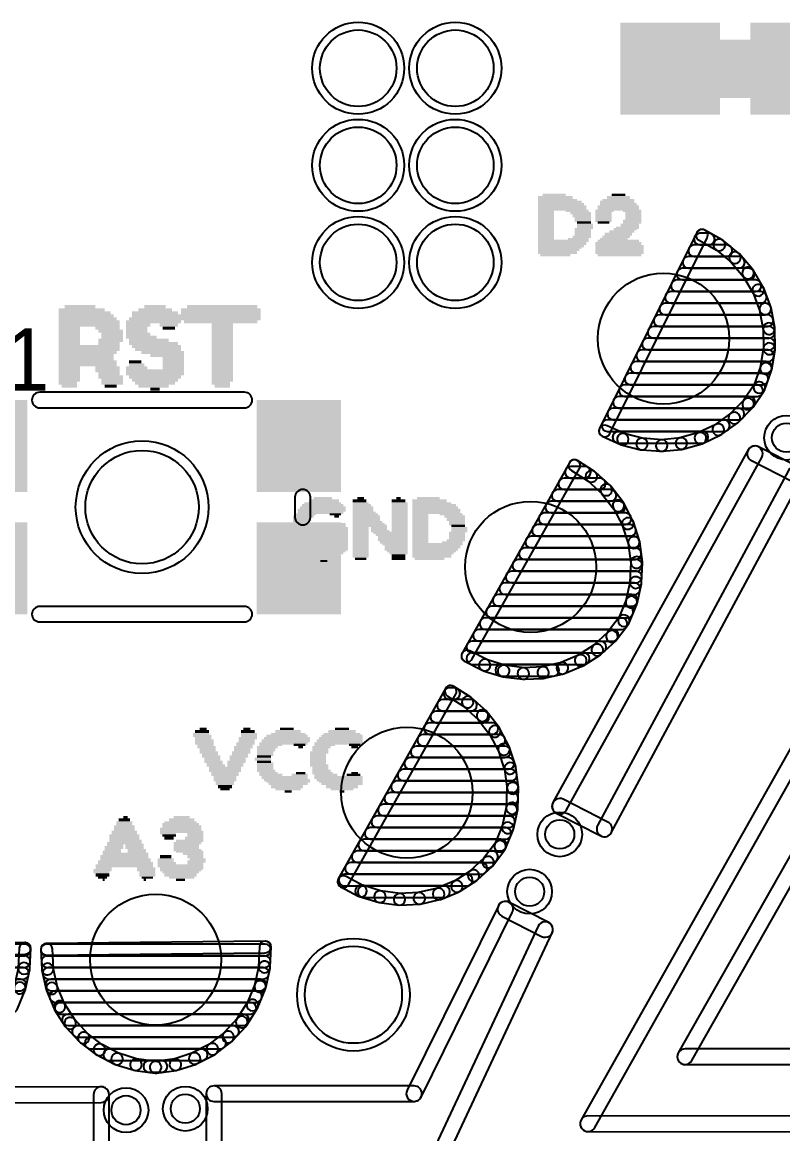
# Model space of a CAD drawing. Extents: x 0.02 to 3.96, y 0.03 to 4.16.
# Drawn here: x 2.188 to 2.579, y 2.563 to 3.136 of the extents above; entities that cross this region are included whole.
import ezdxf

# ---------------------------------------------------------------- set-up
doc = ezdxf.new("R2010")
doc.units = 0
for name, color, linetype in [('17', 82, 'CONTINUOUS'), ('20', 253, 'CONTINUOUS'), ('21', 253, 'CONTINUOUS'), ('25', 253, 'CONTINUOUS'), ('29', 253, 'CONTINUOUS')]:
    doc.layers.add(name, color=color, linetype=linetype)

# ---------------------------------------------------------------- blocks, each defined once
blk = doc.blocks.new('ROUNDP')
blk.add_circle((0, 0), 0.5)
blk = doc.blocks.new('RECT')
blk.add_solid([(-0.5, -0.5), (0.5, -0.5), (-0.5, 0.5), (0.5, 0.5)])

msp = doc.modelspace()

# ---------------------------------------------------------------- linework, layer by layer
at = {"layer": '20'}
for points in [[(2.467999, 2.730062), (2.568499, 2.911562, 1), (2.561501, 2.915438), (2.461001, 2.733938, 1)], [(2.563194, 2.909931), (2.583944, 2.899431, 1), (2.587556, 2.906569), (2.566806, 2.917069, 1)], [(2.582227, 2.904894), (2.483977, 2.722144, 1), (2.491023, 2.718356), (2.589273, 2.901106, 1)], [(2.482485, 2.566537), (2.591485, 2.760037, 1), (2.584515, 2.763963), (2.475515, 2.570463, 1)], [(2.607521, 2.749474), (2.525521, 2.604974, 1), (2.532479, 2.601026), (2.614479, 2.745526, 1)], [(2.48932, 2.723812), (2.46632, 2.735562, 1), (2.46268, 2.728438), (2.48568, 2.716688, 1)], [(2.432915, 2.680774), (2.385915, 2.585774, 1), (2.393085, 2.582226), (2.440085, 2.677226, 1)], [(2.458824, 2.67206), (2.438324, 2.68256, 1), (2.434676, 2.67544), (2.455176, 2.66494, 1)], [(2.409123, 2.556804), (2.460623, 2.666804, 1), (2.453377, 2.670196), (2.401877, 2.560196, 1)], [(2.529, 2.599), (3.2925, 2.599, 1), (3.2925, 2.607), (2.529, 2.607, 1)], [(2.162265, 2.57925), (2.228515, 2.5795, 1), (2.228485, 2.5875), (2.162235, 2.58725, 1)], [(2.2245, 2.5835), (2.2245, 2.5585, 1), (2.2325, 2.5585), (2.2325, 2.5835, 1)], [(2.2825, 2.584), (2.2825, 2.5585, 1), (2.2905, 2.5585), (2.2905, 2.584, 1)], [(2.3895, 2.588), (2.2865, 2.588, 1), (2.2865, 2.58), (2.3895, 2.58, 1)], [(3.313505, 2.5715), (2.479005, 2.5725, 1), (2.478995, 2.5645), (3.313495, 2.5635, 1)]]:
    msp.add_lwpolyline(points, format="xyb", close=True, dxfattribs=at)
for centre, radius in [((2.58125, 2.92175), 0.0075), ((2.4645, 2.7175), 0.0075), ((2.449, 2.688), 0.0075), ((2.35829, 2.634906), 0.025), ((2.24125, 2.5755), 0.0075), ((2.27175, 2.57625), 0.0075)]:
    msp.add_circle(centre, radius, dxfattribs=at)
at = {"layer": '21'}
for points in [[(2.196823, 2.937118), (2.302177, 2.937118, 1), (2.302177, 2.945118), (2.196823, 2.945118, 1)], [(2.336177, 2.880882), (2.336177, 2.891118, 1), (2.328177, 2.891118), (2.328177, 2.880882, 1)], [(2.302177, 2.834882), (2.196823, 2.834882, 1), (2.196823, 2.826882), (2.302177, 2.826882, 1)]]:
    msp.add_lwpolyline(points, format="xyb", close=True, dxfattribs=at)
for radius in [0.034193, 0.029193]:
    msp.add_circle((2.2495, 2.886), radius, dxfattribs=at)
at = {"layer": '29'}
for points in [[(2.534983, 3.027356), (2.484956, 2.926528, 1), (2.490331, 2.923861), (2.540358, 3.024689, 1)], [(2.548146, 3.023576), (2.539141, 3.028637, 1), (2.536201, 3.023407), (2.545206, 3.018345, 1)], [(2.536667, 3.021), (2.541269, 3.021, 1), (2.541269, 3.027), (2.536667, 3.027, 1)], [(2.556567, 3.016732), (2.548578, 3.023281, 1), (2.544774, 3.01864), (2.552764, 3.012092, 1)], [(2.53369, 3.015), (2.550288, 3.015, 1), (2.550288, 3.021), (2.53369, 3.021, 1)], [(2.563672, 3.00853), (2.556941, 3.016366, 1), (2.55239, 3.012457), (2.559121, 3.00462, 1)], [(2.530713, 3.009), (2.556737, 3.009, 1), (2.556737, 3.015), (2.530713, 3.015, 1)], [(2.527736, 3.003), (2.561737, 3.003, 1), (2.561737, 3.009), (2.527736, 3.009, 1)], [(2.569245, 2.999219), (2.563977, 3.008105, 1), (2.558816, 3.005045), (2.564084, 2.996159, 1)], [(2.524759, 2.997), (2.565294, 2.997, 1), (2.565294, 3.003), (2.524759, 3.003, 1)], [(2.573116, 2.989081), (2.569471, 2.998747, 1), (2.563857, 2.996631), (2.567502, 2.986964, 1)], [(2.521782, 2.991), (2.568055, 2.991, 1), (2.568055, 2.997), (2.521782, 2.997, 1)], [(2.518805, 2.985), (2.570313, 2.985, 1), (2.570313, 2.991), (2.518805, 2.991, 1)], [(2.575168, 2.978426), (2.573257, 2.988578, 1), (2.567361, 2.987468), (2.569272, 2.977316, 1)], [(2.515828, 2.979), (2.571443, 2.979, 1), (2.571443, 2.985), (2.515828, 2.985, 1)], [(2.512852, 2.973), (2.572242, 2.973, 1), (2.572242, 2.979), (2.512852, 2.979, 1)], [(2.575339, 2.967576), (2.57522, 2.977905, 1), (2.56922, 2.977836), (2.569339, 2.967507, 1)], [(2.509874, 2.967), (2.572311, 2.967, 1), (2.572311, 2.973), (2.509874, 2.973, 1)], [(2.573622, 2.956861), (2.575299, 2.967054, 1), (2.569379, 2.968028), (2.567702, 2.957835, 1)], [(2.506897, 2.961), (2.571756, 2.961, 1), (2.571756, 2.967), (2.506897, 2.967, 1)], [(2.50392, 2.955), (2.570769, 2.955, 1), (2.570769, 2.961), (2.50392, 2.961, 1)], [(2.570072, 2.946607), (2.573493, 2.956354, 1), (2.567831, 2.958341), (2.56441, 2.948594, 1)], [(2.500943, 2.949), (2.568785, 2.949, 1), (2.568785, 2.955), (2.500943, 2.955, 1)], [(2.497966, 2.943), (2.56615, 2.943, 1), (2.56615, 2.949), (2.497966, 2.949, 1)], [(2.563979, 2.937489), (2.56972, 2.945911, 1), (2.564762, 2.94929), (2.559022, 2.940868, 1)], [(2.494989, 2.937), (2.56206, 2.937, 1), (2.56206, 2.943), (2.494989, 2.943, 1)], [(2.556533, 2.929787), (2.563648, 2.937084, 1), (2.559353, 2.941273), (2.552237, 2.933976, 1)], [(2.492012, 2.931), (2.556451, 2.931, 1), (2.556451, 2.937), (2.492012, 2.937, 1)], [(2.489035, 2.925), (2.548988, 2.925, 1), (2.548988, 2.931), (2.489035, 2.931, 1)], [(2.547862, 2.923495), (2.556136, 2.929446, 1), (2.552633, 2.934317), (2.544359, 2.928366, 1)], [(2.48641, 2.92246), (2.495701, 2.918269, 1), (2.498168, 2.923738), (2.488877, 2.927929, 1)], [(2.494726, 2.919), (2.537951, 2.919, 1), (2.537951, 2.925), (2.494726, 2.925, 1)], [(2.53823, 2.918805), (2.547412, 2.923228, 1), (2.544808, 2.928633), (2.535626, 2.92421, 1)], [(2.496194, 2.918096), (2.506072, 2.915583, 1), (2.507551, 2.921397), (2.497674, 2.923911, 1)], [(2.506588, 2.915498), (2.516752, 2.914738, 1), (2.517199, 2.920721), (2.507035, 2.921482, 1)], [(2.517274, 2.914745), (2.527416, 2.915761, 1), (2.526818, 2.921731), (2.516676, 2.920715, 1)], [(2.52793, 2.915858), (2.537741, 2.918619, 1), (2.536115, 2.924395), (2.526304, 2.921633, 1)], [(2.469461, 2.908869), (2.414225, 2.810798, 1), (2.419453, 2.807854), (2.474689, 2.905925, 1)], [(2.482408, 2.904405), (2.47368, 2.909932, 1), (2.47047, 2.904862), (2.479198, 2.899336, 1)], [(2.470162, 2.901), (2.47744, 2.901, 1), (2.47744, 2.907), (2.470162, 2.907, 1)], [(2.490459, 2.89713), (2.482824, 2.904088, 1), (2.478782, 2.899653), (2.486418, 2.892695, 1)], [(2.466783, 2.895), (2.485051, 2.895, 1), (2.485051, 2.901), (2.466783, 2.901, 1)], [(2.497125, 2.888568), (2.490814, 2.896746, 1), (2.486064, 2.89308), (2.492375, 2.884902, 1)], [(2.463403, 2.889), (2.490687, 2.889, 1), (2.490687, 2.895), (2.463403, 2.895, 1)], [(2.460024, 2.883), (2.495136, 2.883, 1), (2.495136, 2.889), (2.460024, 2.889, 1)], [(2.502203, 2.878978), (2.497408, 2.888127, 1), (2.492093, 2.885342), (2.496889, 2.876192, 1)], [(2.456645, 2.877), (2.49828, 2.877, 1), (2.49828, 2.883), (2.456645, 2.883, 1)], [(2.505538, 2.868651), (2.502405, 2.878495, 1), (2.496687, 2.876675), (2.499821, 2.866831, 1)], [(2.453265, 2.871), (2.500687, 2.871, 1), (2.500687, 2.877), (2.453265, 2.877, 1)], [(2.449886, 2.865), (2.502597, 2.865, 1), (2.502597, 2.871), (2.449886, 2.871, 1)], [(2.50703, 2.857903), (2.505653, 2.868141, 1), (2.499707, 2.867342), (2.501083, 2.857103, 1)], [(2.446507, 2.859), (2.503452, 2.859, 1), (2.503452, 2.865), (2.446507, 2.865, 1)], [(2.443127, 2.853), (2.503995, 2.853, 1), (2.503995, 2.859), (2.443127, 2.859, 1)], [(2.506632, 2.847059), (2.507054, 2.857381, 1), (2.501059, 2.857626), (2.500637, 2.847304, 1)], [(2.439748, 2.847), (2.50375, 2.847, 1), (2.50375, 2.853), (2.439748, 2.853, 1)], [(2.436369, 2.841), (2.502939, 2.841, 1), (2.502939, 2.847), (2.436369, 2.847, 1)], [(2.504358, 2.836449), (2.506566, 2.84654, 1), (2.500704, 2.847823), (2.498496, 2.837731, 1)], [(2.432989, 2.835), (2.501626, 2.835, 1), (2.501626, 2.841), (2.432989, 2.841, 1)], [(2.500275, 2.826394), (2.504202, 2.835949, 1), (2.498652, 2.83823), (2.494726, 2.828675, 1)], [(2.42961, 2.829), (2.499335, 2.829, 1), (2.499335, 2.835), (2.42961, 2.835, 1)], [(2.426231, 2.823), (2.496332, 2.823, 1), (2.496332, 2.829), (2.426231, 2.829, 1)], [(2.493714, 2.817608), (2.499887, 2.825718, 1), (2.495113, 2.829352), (2.48894, 2.821242, 1)], [(2.422851, 2.817), (2.491765, 2.817, 1), (2.491765, 2.823), (2.422851, 2.823, 1)], [(2.485874, 2.810306), (2.493362, 2.817221, 1), (2.489292, 2.821629), (2.481804, 2.814714, 1)], [(2.419472, 2.811), (2.485452, 2.811, 1), (2.485452, 2.817), (2.419472, 2.817, 1)], [(2.415464, 2.806659), (2.424523, 2.801988, 1), (2.427273, 2.807321), (2.418214, 2.811992, 1)], [(2.41941, 2.805), (2.47682, 2.805, 1), (2.47682, 2.811), (2.41941, 2.811, 1)], [(2.476886, 2.804477), (2.485461, 2.809986, 1), (2.482218, 2.815034), (2.473643, 2.809525, 1)], [(2.425007, 2.80179), (2.434739, 2.798763, 1), (2.436521, 2.804492), (2.426789, 2.807519, 1)], [(2.434432, 2.799), (2.461149, 2.799, 1), (2.461149, 2.805), (2.434432, 2.805, 1)], [(2.43525, 2.798651), (2.44536, 2.79736, 1), (2.44612, 2.803312), (2.43601, 2.804603, 1)], [(2.456582, 2.797893), (2.466524, 2.800138, 1), (2.465202, 2.80599), (2.45526, 2.803746, 1)], [(2.467022, 2.800297), (2.476423, 2.804234, 1), (2.474106, 2.809768), (2.464704, 2.805831, 1)], [(2.445883, 2.797339), (2.456063, 2.797823, 1), (2.455779, 2.803816), (2.445598, 2.803332, 1)], [(2.405741, 2.792619), (2.350506, 2.694548, 1), (2.355734, 2.691604), (2.410969, 2.789675, 1)], [(2.418688, 2.788155), (2.40996, 2.793682, 1), (2.40675, 2.788612), (2.415478, 2.783086, 1)], [(2.407709, 2.787), (2.410167, 2.787, 1), (2.410167, 2.793), (2.407709, 2.793, 1)], [(2.42674, 2.78088), (2.419104, 2.787838, 1), (2.415063, 2.783403), (2.422698, 2.776445, 1)], [(2.40433, 2.781), (2.418862, 2.781, 1), (2.418862, 2.787), (2.40433, 2.787, 1)], [(2.433406, 2.772318), (2.427094, 2.780496, 1), (2.422344, 2.77683), (2.428656, 2.768652, 1)], [(2.400951, 2.775), (2.425231, 2.775, 1), (2.425231, 2.781), (2.400951, 2.781, 1)], [(2.397571, 2.769), (2.429861, 2.769, 1), (2.429861, 2.775), (2.397571, 2.775, 1)], [(2.438483, 2.762728), (2.433688, 2.771877, 1), (2.428373, 2.769092), (2.433169, 2.759942, 1)], [(2.394192, 2.763), (2.433381, 2.763, 1), (2.433381, 2.769), (2.394192, 2.769, 1)], [(2.390813, 2.757), (2.436251, 2.757, 1), (2.436251, 2.763), (2.390813, 2.763, 1)], [(2.441819, 2.752401), (2.438685, 2.762245, 1), (2.432968, 2.760425), (2.436101, 2.750581, 1)], [(2.387433, 2.751), (2.438161, 2.751, 1), (2.438161, 2.757), (2.387433, 2.757, 1)], [(2.44331, 2.741653), (2.441933, 2.751891, 1), (2.435987, 2.751092), (2.437364, 2.740853, 1)], [(2.384054, 2.745), (2.43943, 2.745, 1), (2.43943, 2.751), (2.384054, 2.751, 1)], [(2.380675, 2.739), (2.440236, 2.739, 1), (2.440236, 2.745), (2.380675, 2.745, 1)], [(2.442913, 2.730809), (2.443334, 2.741131, 1), (2.437339, 2.741376), (2.436918, 2.731054, 1)], [(2.377296, 2.733), (2.440122, 2.733, 1), (2.440122, 2.739), (2.377296, 2.739, 1)], [(2.373916, 2.727), (2.439711, 2.727, 1), (2.439711, 2.733), (2.373916, 2.733, 1)], [(2.440638, 2.720199), (2.442846, 2.73029, 1), (2.436984, 2.731573), (2.434777, 2.721481, 1)], [(2.370537, 2.721), (2.438399, 2.721, 1), (2.438399, 2.727), (2.370537, 2.727, 1)], [(2.367157, 2.715), (2.43654, 2.715, 1), (2.43654, 2.721), (2.367157, 2.721, 1)], [(2.436555, 2.710144), (2.440482, 2.719699, 1), (2.434932, 2.72198), (2.431006, 2.712425, 1)], [(2.363778, 2.709), (2.434074, 2.709, 1), (2.434074, 2.715), (2.363778, 2.715, 1)], [(2.429994, 2.701358), (2.436168, 2.709468, 1), (2.431394, 2.713102), (2.42522, 2.704992, 1)], [(2.360399, 2.703), (2.429758, 2.703, 1), (2.429758, 2.709), (2.360399, 2.709, 1)], [(2.35702, 2.697), (2.424169, 2.697, 1), (2.424169, 2.703), (2.35702, 2.703, 1)], [(2.422155, 2.694056), (2.429643, 2.700971, 1), (2.425572, 2.705379), (2.418084, 2.698464, 1)], [(2.351745, 2.690409), (2.360803, 2.685738, 1), (2.363553, 2.691071), (2.354495, 2.695742, 1)], [(2.35364, 2.691), (2.416602, 2.691, 1), (2.416602, 2.697), (2.35364, 2.697, 1)], [(2.413166, 2.688227), (2.421741, 2.693736, 1), (2.418498, 2.698784), (2.409923, 2.693275, 1)], [(2.361287, 2.68554), (2.371019, 2.682513, 1), (2.372802, 2.688242), (2.363069, 2.691269, 1)], [(2.363479, 2.685), (2.404975, 2.685, 1), (2.404975, 2.691), (2.363479, 2.691, 1)], [(2.403302, 2.684047), (2.412703, 2.687984, 1), (2.410386, 2.693518), (2.400985, 2.689581, 1)], [(2.37153, 2.682401), (2.38164, 2.68111, 1), (2.382401, 2.687062), (2.372291, 2.688353, 1)], [(2.382163, 2.681089), (2.392344, 2.681573, 1), (2.392059, 2.687566), (2.381878, 2.687082, 1)], [(2.392862, 2.681643), (2.402804, 2.683888, 1), (2.401483, 2.68974), (2.391541, 2.687496, 1)], [(2.189168, 2.6618), (2.076618, 2.6606, 1), (2.076682, 2.6546), (2.189232, 2.6558, 1)], [(2.191776, 2.648356), (2.192197, 2.658678, 1), (2.186202, 2.658923), (2.185781, 2.648601, 1)], [(2.312858, 2.662534), (2.200308, 2.661333, 1), (2.200372, 2.655334), (2.312922, 2.656534, 1)], [(2.315466, 2.649089), (2.315887, 2.659411, 1), (2.309892, 2.659656), (2.309471, 2.649334, 1)], [(2.114163, 2.655), (2.189167, 2.655, 1), (2.189167, 2.661), (2.114163, 2.661, 1)], [(2.197343, 2.658191), (2.197827, 2.648011, 1), (2.20382, 2.648295), (2.203337, 2.658476, 1)], [(2.200356, 2.655), (2.312827, 2.655, 1), (2.312827, 2.661), (2.200356, 2.661, 1)], [(2.076916, 2.649), (2.188922, 2.649, 1), (2.188922, 2.655), (2.076916, 2.655, 1)], [(2.189501, 2.637746), (2.191709, 2.647837, 1), (2.185847, 2.64912), (2.18364, 2.639028, 1)], [(2.200641, 2.649), (2.312582, 2.649, 1), (2.312582, 2.655), (2.200641, 2.655, 1)], [(2.197897, 2.647492), (2.200142, 2.63755, 1), (2.205995, 2.638871), (2.20375, 2.648814, 1)], [(2.313191, 2.638479), (2.315399, 2.648571, 1), (2.309537, 2.649853), (2.30733, 2.639761, 1)], [(2.077454, 2.643), (2.188236, 2.643, 1), (2.188236, 2.649), (2.077454, 2.649, 1)], [(2.20131, 2.643), (2.311765, 2.643, 1), (2.311765, 2.649), (2.20131, 2.649, 1)], [(2.078809, 2.637), (2.186923, 2.637, 1), (2.186923, 2.643), (2.078809, 2.643, 1)], [(2.185419, 2.627691), (2.189345, 2.637246, 1), (2.183795, 2.639527), (2.179869, 2.629972, 1)], [(2.202664, 2.637), (2.310453, 2.637, 1), (2.310453, 2.643), (2.202664, 2.643, 1)], [(2.200301, 2.637052), (2.204238, 2.627651, 1), (2.209772, 2.629968), (2.205835, 2.63937, 1)], [(2.309108, 2.628425), (2.313035, 2.63798, 1), (2.307485, 2.640261), (2.303559, 2.630706, 1)], [(2.204831, 2.631), (2.308156, 2.631, 1), (2.308156, 2.637), (2.204831, 2.637, 1)], [(2.204481, 2.627188), (2.20999, 2.618613, 1), (2.215038, 2.621857), (2.209529, 2.630431, 1)], [(2.207525, 2.625), (2.305343, 2.625, 1), (2.305343, 2.631), (2.207525, 2.631, 1)], [(2.303342, 2.619233), (2.308868, 2.62796, 1), (2.303799, 2.63117), (2.298273, 2.622442, 1)], [(2.21138, 2.619), (2.301544, 2.619, 1), (2.301544, 2.625), (2.21138, 2.625, 1)], [(2.21031, 2.6182), (2.217225, 2.610712, 1), (2.221633, 2.614782), (2.214718, 2.62227, 1)], [(2.296067, 2.611181), (2.303025, 2.618817, 1), (2.29859, 2.622858), (2.291632, 2.615222, 1)], [(2.216425, 2.613), (2.296399, 2.613, 1), (2.296399, 2.619), (2.216425, 2.619, 1)], [(2.217612, 2.61036), (2.225722, 2.604186, 1), (2.229356, 2.608961), (2.221246, 2.615134, 1)], [(2.287504, 2.604515), (2.295682, 2.610827, 1), (2.292017, 2.615576), (2.283839, 2.609265, 1)], [(2.223038, 2.607), (2.289701, 2.607, 1), (2.289701, 2.613), (2.223038, 2.613, 1)], [(2.226164, 2.603907), (2.235223, 2.599236, 1), (2.237973, 2.604569), (2.228914, 2.60924, 1)], [(2.23253, 2.601), (2.280157, 2.601, 1), (2.280157, 2.607), (2.23253, 2.607, 1)], [(2.235707, 2.599038), (2.245439, 2.59601, 1), (2.247221, 2.60174), (2.237489, 2.604767, 1)], [(2.267588, 2.596102), (2.277432, 2.599236, 1), (2.275612, 2.604953), (2.265768, 2.601819, 1)], [(2.277914, 2.599437), (2.287064, 2.604233, 1), (2.284279, 2.609547), (2.275129, 2.604752, 1)], [(2.24595, 2.595899), (2.25606, 2.594608, 1), (2.25682, 2.600559), (2.24671, 2.601851, 1)], [(2.25318, 2.595), (2.259536, 2.595, 1), (2.259536, 2.601), (2.25318, 2.601, 1)], [(2.25684, 2.59461), (2.267078, 2.595987, 1), (2.266278, 2.601934), (2.25604, 2.600557, 1)]]:
    msp.add_lwpolyline(points, format="xyb", close=True, dxfattribs=at)
for centre, radius in [((2.58125, 2.92175), 0.0115), ((2.4645, 2.7175), 0.0115), ((2.449, 2.688), 0.0115), ((2.35829, 2.634906), 0.029), ((2.27175, 2.57625), 0.0115), ((2.24125, 2.5755), 0.0115)]:
    msp.add_circle(centre, radius, dxfattribs=at)

# ---------------------------------------------------------------- block references
at = {"layer": '17'}
for p, xscale, yscale, rotation in [((2.36075, 3.112), 0.03937, 0.03937, 270), ((2.36075, 3.112), 0.03937, 0.03937, 270), ((2.41075, 3.112), 0.03937, 0.03937, 270), ((2.41075, 3.112), 0.03937, 0.03937, 270), ((2.36075, 3.062), 0.03937, 0.03937, 270), ((2.36075, 3.062), 0.03937, 0.03937, 270), ((2.41075, 3.062), 0.03937, 0.03937, 270), ((2.41075, 3.062), 0.03937, 0.03937, 270), ((2.36075, 3.012), 0.03937, 0.03937, 270), ((2.36075, 3.012), 0.03937, 0.03937, 270), ((2.41075, 3.012), 0.03937, 0.03937, 270), ((2.41075, 3.012), 0.03937, 0.03937, 270), ((2.517879, 2.972751), 0.0675, 0.0675, 243), ((2.517879, 2.972751), 0.0675, 0.0675, 243), ((2.449523, 2.855235), 0.0675, 0.0675, 240), ((2.449523, 2.855235), 0.0675, 0.0675, 240), ((2.385803, 2.738985), 0.0675, 0.0675, 240), ((2.385803, 2.738985), 0.0675, 0.0675, 240), ((2.25644, 2.652984), 0.0675, 0.0675, 180), ((2.25644, 2.652984), 0.0675, 0.0675, 180)]:
    msp.add_blockref('ROUNDP', p, dxfattribs=dict(at, xscale=xscale, yscale=yscale, rotation=rotation))
at = {"layer": '21'}
for p, xscale, yscale in [((2.55475, 3.11175), 0.018, 0.03), ((2.462205, 3.045423), 0.017717, 0.001575), ((2.461614, 3.046801), 0.011811, 0.001181), ((2.494685, 3.045423), 0.011811, 0.001575), ((2.494685, 3.046801), 0.007087, 0.001181), ((2.463386, 3.044045), 0.020079, 0.001181), ((2.465157, 3.042077), 0.023622, 0.001181), ((2.465748, 3.040699), 0.024803, 0.001575), ((2.465748, 3.039321), 0.024803, 0.001181), ((2.464567, 3.043258), 0.022441, 0.001181), ((2.494685, 3.040699), 0.02126, 0.001575), ((2.494685, 3.039321), 0.02126, 0.001181), ((2.494094, 3.043258), 0.017717, 0.001181), ((2.494685, 3.042077), 0.018898, 0.001181), ((2.494685, 3.044045), 0.016535, 0.001181), ((2.45748, 3.038533), 0.008268, 0.001181), ((2.45748, 3.037352), 0.008268, 0.001181), ((2.45748, 3.035974), 0.008268, 0.001575), ((2.45748, 3.034596), 0.008268, 0.001181), ((2.45748, 3.033415), 0.008268, 0.001181), ((2.473425, 3.038533), 0.011811, 0.001181), ((2.475197, 3.037352), 0.01063, 0.001181), ((2.475787, 3.035974), 0.009449, 0.001575), ((2.476378, 3.034596), 0.008268, 0.001181), ((2.476378, 3.033415), 0.008268, 0.001181), ((2.487598, 3.038533), 0.009449, 0.001181), ((2.487008, 3.037352), 0.008268, 0.001181), ((2.487008, 3.035974), 0.008268, 0.001575), ((2.487008, 3.034596), 0.008268, 0.001181), ((2.487008, 3.033415), 0.008268, 0.001181), ((2.501772, 3.038533), 0.009449, 0.001181), ((2.501772, 3.033415), 0.009449, 0.001181), ((2.502362, 3.037352), 0.008268, 0.001181), ((2.502362, 3.035974), 0.008268, 0.001575), ((2.502362, 3.034596), 0.008268, 0.001181), ((2.45748, 3.032628), 0.008268, 0.001181), ((2.45748, 3.03125), 0.008268, 0.001575), ((2.45748, 3.029872), 0.008268, 0.001181), ((2.45748, 3.029085), 0.008268, 0.001181), ((2.45748, 3.027904), 0.008268, 0.001181), ((2.476378, 3.029085), 0.008268, 0.001181), ((2.476378, 3.027904), 0.008268, 0.001181), ((2.476969, 3.032628), 0.007087, 0.001181), ((2.477559, 3.03125), 0.008268, 0.001575), ((2.477559, 3.029872), 0.008268, 0.001181), ((2.487008, 3.032628), 0.005906, 0.001181), ((2.496457, 3.027904), 0.012992, 0.001181), ((2.498228, 3.029085), 0.011811, 0.001181), ((2.499409, 3.029872), 0.011811, 0.001181), ((2.500591, 3.03125), 0.009449, 0.001575), ((2.501772, 3.032628), 0.009449, 0.001181), ((2.45748, 3.026526), 0.008268, 0.001575), ((2.45748, 3.025148), 0.008268, 0.001181), ((2.45748, 3.023967), 0.008268, 0.001181), ((2.465748, 3.021801), 0.024803, 0.001575), ((2.466339, 3.023179), 0.025984, 0.001181), ((2.474016, 3.023967), 0.01063, 0.001181), ((2.475787, 3.025148), 0.009449, 0.001181), ((2.476378, 3.026526), 0.008268, 0.001575), ((2.494685, 3.021801), 0.023622, 0.001575), ((2.494685, 3.023179), 0.02126, 0.001181), ((2.492323, 3.023967), 0.014173, 0.001181), ((2.493504, 3.025148), 0.014173, 0.001181), ((2.494685, 3.026526), 0.014173, 0.001575), ((2.465157, 3.020423), 0.023622, 0.001181), ((2.463976, 3.018455), 0.02126, 0.001181), ((2.463386, 3.017077), 0.020079, 0.001575), ((2.464567, 3.019636), 0.022441, 0.001181), ((2.495276, 3.020423), 0.024803, 0.001181), ((2.495276, 3.019636), 0.024803, 0.001181), ((2.495276, 3.018455), 0.024803, 0.001181), ((2.495276, 3.017077), 0.024803, 0.001575), ((2.462205, 3.015699), 0.015354, 0.001181), ((2.495276, 3.015699), 0.022441, 0.001181), ((2.218356, 2.987648), 0.023622, 0.001575), ((2.217569, 2.989222), 0.015748, 0.001575), ((2.256152, 2.987648), 0.017323, 0.001575), ((2.256152, 2.989222), 0.011024, 0.001575), ((2.29001, 2.987648), 0.040945, 0.001575), ((2.290797, 2.989222), 0.03622, 0.001575), ((2.219931, 2.986073), 0.026772, 0.001575), ((2.222293, 2.981348), 0.031496, 0.001575), ((2.220719, 2.984498), 0.028346, 0.001575), ((2.221506, 2.982923), 0.029921, 0.001575), ((2.255364, 2.981348), 0.028346, 0.001575), ((2.276624, 2.982923), 0.067717, 0.001575), ((2.277411, 2.984498), 0.066142, 0.001575), ((2.256152, 2.986073), 0.023622, 0.001575), ((2.29001, 2.986073), 0.040945, 0.001575), ((2.29001, 2.981348), 0.037795, 0.001575), ((2.222293, 2.979774), 0.031496, 0.001575), ((2.212057, 2.978199), 0.011024, 0.001575), ((2.212057, 2.976624), 0.011024, 0.001575), ((2.231742, 2.978199), 0.012598, 0.001575), ((2.233317, 2.976624), 0.012598, 0.001575), ((2.24749, 2.979774), 0.012598, 0.001575), ((2.246703, 2.978199), 0.011024, 0.001575), ((2.246703, 2.976624), 0.011024, 0.001575), ((2.263238, 2.979774), 0.009449, 0.001575), ((2.263238, 2.978199), 0.006299, 0.001575), ((2.290797, 2.979774), 0.011024, 0.001575), ((2.290797, 2.978199), 0.011024, 0.001575), ((2.290797, 2.976624), 0.011024, 0.001575), ((2.212057, 2.975049), 0.011024, 0.001575), ((2.212057, 2.973474), 0.011024, 0.001575), ((2.212057, 2.9719), 0.011024, 0.001575), ((2.212057, 2.970325), 0.011024, 0.001575), ((2.233317, 2.9719), 0.012598, 0.001575), ((2.23253, 2.970325), 0.011024, 0.001575), ((2.234104, 2.975049), 0.011024, 0.001575), ((2.234104, 2.973474), 0.011024, 0.001575), ((2.24749, 2.975049), 0.012598, 0.001575), ((2.249065, 2.973474), 0.015748, 0.001575), ((2.255364, 2.970325), 0.025197, 0.001575), ((2.253002, 2.9719), 0.020472, 0.001575), ((2.290797, 2.975049), 0.011024, 0.001575), ((2.290797, 2.973474), 0.011024, 0.001575), ((2.290797, 2.9719), 0.011024, 0.001575), ((2.290797, 2.970325), 0.011024, 0.001575), ((2.222293, 2.96875), 0.031496, 0.001575), ((2.222293, 2.967175), 0.031496, 0.001575), ((2.221506, 2.9656), 0.029921, 0.001575), ((2.220719, 2.964026), 0.028346, 0.001575), ((2.256939, 2.96875), 0.025197, 0.001575), ((2.257726, 2.967175), 0.023622, 0.001575), ((2.260089, 2.9656), 0.022047, 0.001575), ((2.262451, 2.964026), 0.017323, 0.001575), ((2.290797, 2.96875), 0.011024, 0.001575), ((2.290797, 2.967175), 0.011024, 0.001575), ((2.290797, 2.9656), 0.011024, 0.001575), ((2.290797, 2.964026), 0.011024, 0.001575), ((2.220719, 2.962451), 0.028346, 0.001575), ((2.221506, 2.960876), 0.029921, 0.001575), ((2.221506, 2.959301), 0.029921, 0.001575), ((2.245915, 2.960876), 0.006299, 0.001575), ((2.246703, 2.959301), 0.007874, 0.001575), ((2.2656, 2.962451), 0.011024, 0.001575), ((2.2656, 2.960876), 0.011024, 0.001575), ((2.2656, 2.959301), 0.011024, 0.001575), ((2.290797, 2.962451), 0.011024, 0.001575), ((2.290797, 2.960876), 0.011024, 0.001575), ((2.290797, 2.959301), 0.011024, 0.001575), ((2.212057, 2.957726), 0.011024, 0.001575), ((2.212057, 2.956152), 0.011024, 0.001575), ((2.212057, 2.954577), 0.011024, 0.001575), ((2.212057, 2.953002), 0.011024, 0.001575), ((2.231742, 2.957726), 0.012598, 0.001575), ((2.231742, 2.956152), 0.012598, 0.001575), ((2.23253, 2.954577), 0.011024, 0.001575), ((2.233317, 2.953002), 0.012598, 0.001575), ((2.246703, 2.957726), 0.011024, 0.001575), ((2.256152, 2.956152), 0.029921, 0.001575), ((2.256152, 2.954577), 0.029921, 0.001575), ((2.256152, 2.953002), 0.026772, 0.001575), ((2.2656, 2.957726), 0.011024, 0.001575), ((2.290797, 2.957726), 0.011024, 0.001575), ((2.290797, 2.956152), 0.011024, 0.001575), ((2.290797, 2.954577), 0.011024, 0.001575), ((2.290797, 2.953002), 0.011024, 0.001575), ((2.212057, 2.951427), 0.011024, 0.001575), ((2.21127, 2.949852), 0.009449, 0.001575), ((2.212057, 2.948278), 0.007874, 0.001575), ((2.234104, 2.951427), 0.011024, 0.001575), ((2.234104, 2.949852), 0.011024, 0.001575), ((2.233317, 2.948278), 0.006299, 0.001575), ((2.256152, 2.951427), 0.023622, 0.001575), ((2.256152, 2.949852), 0.020472, 0.001575), ((2.255364, 2.948278), 0.015748, 0.001575), ((2.290797, 2.951427), 0.011024, 0.001575), ((2.29001, 2.949852), 0.009449, 0.001575), ((2.290797, 2.948278), 0.007874, 0.001575), ((2.256152, 2.946703), 0.004724, 0.001575), ((2.34252, 2.890551), 0.009449, 0.001181), ((2.362008, 2.890551), 0.003543, 0.001181), ((2.381496, 2.890551), 0.002362, 0.001181), ((2.39685, 2.890551), 0.011811, 0.001181), ((2.341929, 2.884449), 0.024803, 0.001575), ((2.34252, 2.885827), 0.023622, 0.001181), ((2.34252, 2.887008), 0.02126, 0.001181), ((2.34252, 2.887795), 0.018898, 0.001181), ((2.34311, 2.889173), 0.015354, 0.001575), ((2.361417, 2.889173), 0.007087, 0.001575), ((2.362008, 2.887795), 0.008268, 0.001181), ((2.362598, 2.887008), 0.009449, 0.001181), ((2.363189, 2.885827), 0.01063, 0.001181), ((2.363189, 2.884449), 0.01063, 0.001575), ((2.381496, 2.889173), 0.007087, 0.001575), ((2.382087, 2.887795), 0.008268, 0.001181), ((2.382087, 2.887008), 0.008268, 0.001181), ((2.382087, 2.885827), 0.008268, 0.001181), ((2.382087, 2.884449), 0.008268, 0.001575), ((2.400984, 2.884449), 0.024803, 0.001575), ((2.397441, 2.889173), 0.017717, 0.001575), ((2.398622, 2.887795), 0.020079, 0.001181), ((2.399803, 2.887008), 0.022441, 0.001181), ((2.400394, 2.885827), 0.023622, 0.001181), ((2.33248, 2.881102), 0.01063, 0.001181), ((2.33189, 2.879724), 0.009449, 0.001575), ((2.331299, 2.878346), 0.008268, 0.001181), ((2.333661, 2.882283), 0.01063, 0.001181), ((2.341339, 2.883071), 0.023622, 0.001181), ((2.349016, 2.882283), 0.005906, 0.001181), ((2.349606, 2.881102), 0.002362, 0.001181), ((2.36437, 2.882283), 0.012992, 0.001181), ((2.364961, 2.881102), 0.014173, 0.001181), ((2.364961, 2.879724), 0.014173, 0.001575), ((2.365551, 2.878346), 0.015354, 0.001181), ((2.36378, 2.883071), 0.011811, 0.001181), ((2.382087, 2.883071), 0.008268, 0.001181), ((2.382087, 2.882283), 0.008268, 0.001181), ((2.382087, 2.881102), 0.008268, 0.001181), ((2.382087, 2.879724), 0.008268, 0.001575), ((2.382087, 2.878346), 0.008268, 0.001181), ((2.400984, 2.883071), 0.024803, 0.001181), ((2.392717, 2.882283), 0.008268, 0.001181), ((2.392717, 2.881102), 0.008268, 0.001181), ((2.392717, 2.879724), 0.008268, 0.001575), ((2.392717, 2.878346), 0.008268, 0.001181), ((2.408661, 2.882283), 0.011811, 0.001181), ((2.410433, 2.881102), 0.01063, 0.001181), ((2.411024, 2.879724), 0.009449, 0.001575), ((2.411614, 2.878346), 0.008268, 0.001181), ((2.331299, 2.877165), 0.008268, 0.001181), ((2.331299, 2.876378), 0.008268, 0.001181), ((2.331299, 2.875), 0.008268, 0.001575), ((2.331299, 2.873622), 0.008268, 0.001181), ((2.331299, 2.872835), 0.008268, 0.001181), ((2.347835, 2.875), 0.015354, 0.001575), ((2.347835, 2.873622), 0.015354, 0.001181), ((2.348425, 2.872835), 0.014173, 0.001181), ((2.347835, 2.877165), 0.012992, 0.001181), ((2.347835, 2.876378), 0.012992, 0.001181), ((2.366732, 2.876378), 0.017717, 0.001181), ((2.366142, 2.877165), 0.016535, 0.001181), ((2.362008, 2.875), 0.008268, 0.001575), ((2.362008, 2.873622), 0.008268, 0.001181), ((2.362008, 2.872835), 0.008268, 0.001181), ((2.372047, 2.873622), 0.009449, 0.001181), ((2.371457, 2.875), 0.008268, 0.001575), ((2.377362, 2.872835), 0.017717, 0.001181), ((2.382087, 2.877165), 0.008268, 0.001181), ((2.382087, 2.876378), 0.008268, 0.001181), ((2.382087, 2.875), 0.008268, 0.001575), ((2.382087, 2.873622), 0.008268, 0.001181), ((2.392717, 2.877165), 0.008268, 0.001181), ((2.392717, 2.876378), 0.008268, 0.001181), ((2.392717, 2.875), 0.008268, 0.001575), ((2.392717, 2.873622), 0.008268, 0.001181), ((2.392717, 2.872835), 0.008268, 0.001181), ((2.411614, 2.877165), 0.008268, 0.001181), ((2.411614, 2.872835), 0.008268, 0.001181), ((2.412795, 2.875), 0.008268, 0.001575), ((2.412795, 2.873622), 0.008268, 0.001181), ((2.412205, 2.876378), 0.007087, 0.001181), ((2.331299, 2.871654), 0.008268, 0.001181), ((2.33189, 2.870276), 0.009449, 0.001575), ((2.33189, 2.868898), 0.009449, 0.001181), ((2.333661, 2.867717), 0.01063, 0.001181), ((2.334843, 2.866929), 0.012992, 0.001181), ((2.349016, 2.871654), 0.012992, 0.001181), ((2.350787, 2.866929), 0.009449, 0.001181), ((2.351378, 2.870276), 0.008268, 0.001575), ((2.351378, 2.868898), 0.008268, 0.001181), ((2.351378, 2.867717), 0.008268, 0.001181), ((2.362008, 2.871654), 0.008268, 0.001181), ((2.362008, 2.870276), 0.008268, 0.001575), ((2.362008, 2.868898), 0.008268, 0.001181), ((2.362008, 2.867717), 0.008268, 0.001181), ((2.362008, 2.866929), 0.008268, 0.001181), ((2.377953, 2.871654), 0.016535, 0.001181), ((2.378543, 2.870276), 0.015354, 0.001575), ((2.378543, 2.868898), 0.015354, 0.001181), ((2.379134, 2.867717), 0.014173, 0.001181), ((2.379724, 2.866929), 0.012992, 0.001181), ((2.392717, 2.871654), 0.008268, 0.001181), ((2.392717, 2.870276), 0.008268, 0.001575), ((2.392717, 2.868898), 0.008268, 0.001181), ((2.392717, 2.867717), 0.008268, 0.001181), ((2.401575, 2.866929), 0.025984, 0.001181), ((2.409252, 2.867717), 0.01063, 0.001181), ((2.411024, 2.868898), 0.009449, 0.001181), ((2.411614, 2.871654), 0.008268, 0.001181), ((2.411614, 2.870276), 0.008268, 0.001575), ((2.34252, 2.865551), 0.025984, 0.001575), ((2.34311, 2.864173), 0.024803, 0.001181), ((2.34311, 2.863386), 0.022441, 0.001181), ((2.34311, 2.862205), 0.020079, 0.001181), ((2.362008, 2.865551), 0.008268, 0.001575), ((2.362008, 2.864173), 0.008268, 0.001181), ((2.362008, 2.863386), 0.008268, 0.001181), ((2.362008, 2.862205), 0.008268, 0.001181), ((2.380315, 2.865551), 0.011811, 0.001575), ((2.380315, 2.864173), 0.011811, 0.001181), ((2.380906, 2.863386), 0.01063, 0.001181), ((2.381496, 2.862205), 0.009449, 0.001181), ((2.400984, 2.865551), 0.024803, 0.001575), ((2.400394, 2.864173), 0.023622, 0.001181), ((2.399803, 2.863386), 0.022441, 0.001181), ((2.399213, 2.862205), 0.02126, 0.001181), ((2.34311, 2.860827), 0.017717, 0.001575), ((2.34311, 2.859449), 0.012992, 0.001181), ((2.34311, 2.858268), 0.003543, 0.001181), ((2.362008, 2.860827), 0.008268, 0.001575), ((2.362008, 2.859449), 0.005906, 0.001181), ((2.381496, 2.860827), 0.007087, 0.001575), ((2.381496, 2.859449), 0.007087, 0.001181), ((2.398622, 2.860827), 0.020079, 0.001575), ((2.397441, 2.859449), 0.015354, 0.001181), ((2.280364, 2.770423), 0.007087, 0.001575), ((2.280955, 2.771801), 0.003543, 0.001181), ((2.303986, 2.770423), 0.007087, 0.001575), ((2.303396, 2.771801), 0.003543, 0.001181), ((2.324656, 2.770423), 0.012992, 0.001575), ((2.324065, 2.771801), 0.007087, 0.001181), ((2.352411, 2.770423), 0.014173, 0.001575), ((2.352411, 2.771801), 0.007087, 0.001181), ((2.279774, 2.769045), 0.008268, 0.001181), ((2.280364, 2.768258), 0.009449, 0.001181), ((2.281545, 2.765699), 0.009449, 0.001575), ((2.281545, 2.764321), 0.009449, 0.001181), ((2.280955, 2.767077), 0.008268, 0.001181), ((2.302805, 2.764321), 0.009449, 0.001181), ((2.303986, 2.767077), 0.009449, 0.001181), ((2.303396, 2.765699), 0.008268, 0.001575), ((2.304577, 2.769045), 0.008268, 0.001181), ((2.304577, 2.768258), 0.008268, 0.001181), ((2.322293, 2.764321), 0.024803, 0.001181), ((2.323474, 2.765699), 0.024803, 0.001575), ((2.324065, 2.767077), 0.023622, 0.001181), ((2.324065, 2.768258), 0.02126, 0.001181), ((2.324656, 2.769045), 0.017717, 0.001181), ((2.35064, 2.764321), 0.024803, 0.001181), ((2.35123, 2.765699), 0.023622, 0.001575), ((2.351821, 2.767077), 0.022441, 0.001181), ((2.352411, 2.768258), 0.02126, 0.001181), ((2.352411, 2.769045), 0.018898, 0.001181), ((2.282726, 2.762352), 0.009449, 0.001181), ((2.282136, 2.763533), 0.008268, 0.001181), ((2.283317, 2.760974), 0.008268, 0.001575), ((2.283907, 2.759596), 0.009449, 0.001181), ((2.284498, 2.758415), 0.008268, 0.001181), ((2.300443, 2.759596), 0.009449, 0.001181), ((2.299852, 2.758415), 0.008268, 0.001181), ((2.301624, 2.762352), 0.009449, 0.001181), ((2.301033, 2.760974), 0.008268, 0.001575), ((2.302215, 2.763533), 0.008268, 0.001181), ((2.312844, 2.759596), 0.008268, 0.001181), ((2.312844, 2.758415), 0.008268, 0.001181), ((2.314026, 2.762352), 0.01063, 0.001181), ((2.313435, 2.760974), 0.009449, 0.001575), ((2.315797, 2.763533), 0.011811, 0.001181), ((2.330561, 2.763533), 0.005906, 0.001181), ((2.331152, 2.762352), 0.002362, 0.001181), ((2.3406, 2.759596), 0.009449, 0.001181), ((2.34001, 2.758415), 0.008268, 0.001181), ((2.341781, 2.762352), 0.009449, 0.001181), ((2.341191, 2.760974), 0.008268, 0.001575), ((2.343553, 2.763533), 0.01063, 0.001181), ((2.358907, 2.763533), 0.005906, 0.001181), ((2.358907, 2.762352), 0.003543, 0.001181), ((2.285089, 2.757628), 0.009449, 0.001181), ((2.285679, 2.75625), 0.008268, 0.001575), ((2.28627, 2.754872), 0.009449, 0.001181), ((2.28686, 2.754085), 0.008268, 0.001181), ((2.287451, 2.752904), 0.009449, 0.001181), ((2.298081, 2.754872), 0.009449, 0.001181), ((2.29749, 2.754085), 0.008268, 0.001181), ((2.29749, 2.752904), 0.008268, 0.001181), ((2.298671, 2.75625), 0.008268, 0.001575), ((2.299262, 2.757628), 0.009449, 0.001181), ((2.311663, 2.75625), 0.008268, 0.001575), ((2.312254, 2.757628), 0.007087, 0.001181), ((2.312254, 2.754872), 0.007087, 0.001181), ((2.312844, 2.754085), 0.008268, 0.001181), ((2.312844, 2.752904), 0.008268, 0.001181), ((2.3406, 2.752904), 0.009449, 0.001181), ((2.34001, 2.757628), 0.008268, 0.001181), ((2.34001, 2.75625), 0.008268, 0.001575), ((2.34001, 2.754872), 0.008268, 0.001181), ((2.34001, 2.754085), 0.008268, 0.001181), ((2.292175, 2.751526), 0.016535, 0.001575), ((2.292175, 2.750148), 0.016535, 0.001181), ((2.292175, 2.748967), 0.014173, 0.001181), ((2.292175, 2.748179), 0.014173, 0.001181), ((2.292175, 2.746801), 0.011811, 0.001575), ((2.312844, 2.751526), 0.008268, 0.001575), ((2.313435, 2.750148), 0.009449, 0.001181), ((2.314616, 2.748967), 0.009449, 0.001181), ((2.315797, 2.748179), 0.011811, 0.001181), ((2.322884, 2.746801), 0.023622, 0.001575), ((2.330561, 2.748179), 0.008268, 0.001181), ((2.331152, 2.748967), 0.004724, 0.001181), ((2.341191, 2.751526), 0.008268, 0.001575), ((2.341781, 2.750148), 0.009449, 0.001181), ((2.342372, 2.748967), 0.01063, 0.001181), ((2.35064, 2.746801), 0.024803, 0.001575), ((2.344144, 2.748179), 0.011811, 0.001181), ((2.358317, 2.748179), 0.007087, 0.001181), ((2.358907, 2.748967), 0.003543, 0.001181), ((2.292175, 2.745423), 0.011811, 0.001181), ((2.292175, 2.744636), 0.009449, 0.001181), ((2.292175, 2.743455), 0.009449, 0.001181), ((2.292175, 2.742077), 0.007087, 0.001575), ((2.324065, 2.745423), 0.023622, 0.001181), ((2.324656, 2.744636), 0.022441, 0.001181), ((2.324656, 2.743455), 0.020079, 0.001181), ((2.324065, 2.742077), 0.016535, 0.001575), ((2.35123, 2.745423), 0.023622, 0.001181), ((2.351821, 2.744636), 0.022441, 0.001181), ((2.352411, 2.743455), 0.02126, 0.001181), ((2.352411, 2.742077), 0.016535, 0.001575), ((2.292175, 2.740699), 0.004724, 0.001181), ((2.324656, 2.740699), 0.012992, 0.001181), ((2.324656, 2.739518), 0.003543, 0.001181), ((2.352411, 2.740699), 0.011811, 0.001181), ((2.352411, 2.739518), 0.002362, 0.001181), ((2.24036, 2.724923), 0.005906, 0.001575), ((2.240951, 2.726301), 0.002362, 0.001181), ((2.269888, 2.724923), 0.012992, 0.001575), ((2.269888, 2.726301), 0.008268, 0.001181), ((2.24036, 2.718821), 0.012992, 0.001181), ((2.24036, 2.721577), 0.01063, 0.001181), ((2.24036, 2.720199), 0.01063, 0.001575), ((2.24036, 2.723545), 0.008268, 0.001181), ((2.24036, 2.722758), 0.008268, 0.001181), ((2.269297, 2.720199), 0.02126, 0.001575), ((2.269888, 2.718821), 0.022441, 0.001181), ((2.269297, 2.722758), 0.018898, 0.001181), ((2.269888, 2.721577), 0.020079, 0.001181), ((2.269297, 2.723545), 0.016535, 0.001181), ((2.24036, 2.712915), 0.017717, 0.001181), ((2.24036, 2.716852), 0.015354, 0.001181), ((2.24036, 2.715474), 0.015354, 0.001575), ((2.240951, 2.714096), 0.016535, 0.001181), ((2.24036, 2.718033), 0.012992, 0.001181), ((2.262801, 2.718033), 0.008268, 0.001181), ((2.263392, 2.716852), 0.007087, 0.001181), ((2.263392, 2.715474), 0.004724, 0.001575), ((2.272841, 2.712915), 0.014173, 0.001181), ((2.274022, 2.714096), 0.014173, 0.001181), ((2.276384, 2.715474), 0.009449, 0.001575), ((2.276974, 2.718033), 0.008268, 0.001181), ((2.276974, 2.716852), 0.008268, 0.001181), ((2.233864, 2.708585), 0.009449, 0.001181), ((2.240951, 2.707404), 0.023622, 0.001181), ((2.235045, 2.71075), 0.009449, 0.001575), ((2.234455, 2.709372), 0.008268, 0.001181), ((2.235636, 2.712128), 0.008268, 0.001181), ((2.245675, 2.712128), 0.009449, 0.001181), ((2.245675, 2.71075), 0.009449, 0.001575), ((2.246856, 2.709372), 0.009449, 0.001181), ((2.246856, 2.708585), 0.009449, 0.001181), ((2.27225, 2.712128), 0.012992, 0.001181), ((2.27225, 2.71075), 0.012992, 0.001575), ((2.272841, 2.709372), 0.014173, 0.001181), ((2.274022, 2.708585), 0.014173, 0.001181), ((2.275793, 2.707404), 0.01063, 0.001181), ((2.24036, 2.701301), 0.029528, 0.001575), ((2.24036, 2.703467), 0.027165, 0.001181), ((2.240951, 2.702679), 0.028346, 0.001181), ((2.24036, 2.706026), 0.024803, 0.001575), ((2.240951, 2.704648), 0.025984, 0.001181), ((2.26162, 2.704648), 0.008268, 0.001181), ((2.26162, 2.703467), 0.008268, 0.001181), ((2.269297, 2.701301), 0.023622, 0.001575), ((2.262211, 2.702679), 0.009449, 0.001181), ((2.26162, 2.706026), 0.005906, 0.001575), ((2.276974, 2.706026), 0.008268, 0.001575), ((2.276974, 2.702679), 0.008268, 0.001181), ((2.277565, 2.703467), 0.009449, 0.001181), ((2.278156, 2.704648), 0.008268, 0.001181), ((2.228549, 2.697955), 0.008268, 0.001181), ((2.22914, 2.699136), 0.009449, 0.001181), ((2.22973, 2.699923), 0.008268, 0.001181), ((2.22914, 2.696577), 0.007087, 0.001575), ((2.22914, 2.695199), 0.004724, 0.001181), ((2.251581, 2.699923), 0.009449, 0.001181), ((2.251581, 2.699136), 0.009449, 0.001181), ((2.252171, 2.697955), 0.008268, 0.001181), ((2.252171, 2.696577), 0.008268, 0.001575), ((2.252171, 2.695199), 0.005906, 0.001181), ((2.269297, 2.699136), 0.02126, 0.001181), ((2.269888, 2.699923), 0.022441, 0.001181), ((2.269297, 2.697955), 0.018898, 0.001181), ((2.269297, 2.696577), 0.016535, 0.001575), ((2.269888, 2.695199), 0.012992, 0.001181), ((2.22973, 2.694018), 0.001181, 0.001181), ((2.25099, 2.694018), 0.001181, 0.001181), ((2.269297, 2.694018), 0.004724, 0.001181)]:
    msp.add_blockref('RECT', p, dxfattribs=dict(at, xscale=xscale, yscale=yscale))
at = {"layer": '29', "xscale": 0.04737, "yscale": 0.04737, "rotation": 270}
for p in [(2.36075, 3.112), (2.41075, 3.112), (2.36075, 3.062), (2.41075, 3.062), (2.36075, 3.012), (2.41075, 3.012)]:
    msp.add_blockref('ROUNDP', p, dxfattribs=at)
at = {"layer": '29', "yscale": 0.04737}
for p, xscale in [((2.521285, 3.11175), 0.051307), ((2.588215, 3.11175), 0.051307), ((2.168791, 2.917496), 0.043433), ((2.330209, 2.917496), 0.043433), ((2.168791, 2.854504), 0.043433), ((2.330209, 2.854504), 0.043433)]:
    msp.add_blockref('RECT', p, dxfattribs=dict(at, xscale=xscale))

# ---------------------------------------------------------------- texts
at = {"layer": '25'}
msp.add_text('S1', height=0.032, dxfattribs=at).set_placement((2.1495, 2.946))
msp.add_text('S1', height=0.032, dxfattribs=at).set_placement((2.1495, 2.946))

doc.saveas('drawing.dxf')
